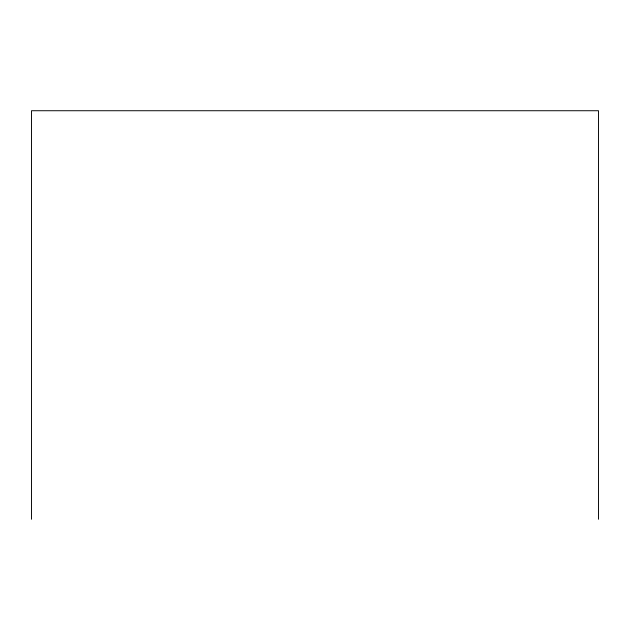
<?xml version="1.0" encoding="UTF-8"?>
<svg xmlns="http://www.w3.org/2000/svg" width="630" height="630" viewBox="0 0 630 630"><rect width="100%" height="100%" fill="white"/><g stroke="black" fill="none" stroke-linecap="round" stroke-linejoin="round"><path stroke-width="0.94" d="M598.5 519.27L598.5 110.73L31.5 110.73L31.5 519.27"/></g></svg>
